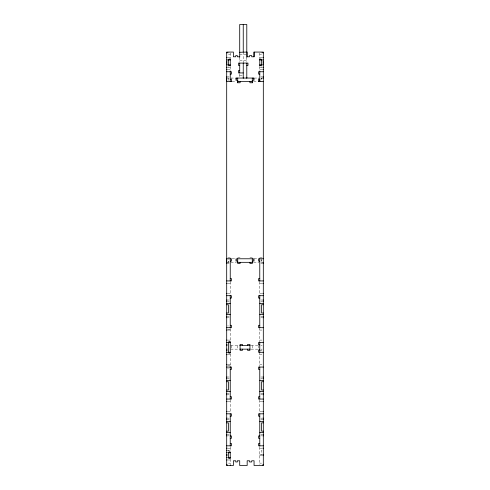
<?xml version="1.0" encoding="UTF-8"?>
<svg xmlns="http://www.w3.org/2000/svg" width="490" height="490" viewBox="0 0 490 490"><rect width="100%" height="100%" fill="white"/><g stroke="black" fill="none" stroke-linecap="round" stroke-linejoin="round"><path stroke-width="0.37" stroke-dasharray="2.45 1.84" d="M228.469 261.146L228.469 262.328L228.469 258.781M261.544 261.146L261.544 259.963M261.531 79.233L261.544 78.051L261.544 81.591M261.985 450.341L261.544 450.353L261.544 454.475M227.801 52.853L229.13 52.853M260.876 52.853L262.205 52.853M228.469 54.427L230.239 54.427M239.708 54.427L246.795 54.427M259.767 54.427L261.544 54.427M227.801 57.575L230.239 57.575M259.767 57.575L262.205 57.575M239.708 60.723L246.795 60.723M227.801 67.222L230.239 67.222M259.767 67.222L262.205 67.222M227.801 69.39L230.239 69.39M259.767 69.39L262.205 69.39M239.708 75.295L243.248 75.295M227.801 76.869L229.13 76.869M260.876 76.869L262.205 76.869M227.783 78.051L229.13 78.051M230.87 78.051L235.794 78.051M254.2 78.051L259.124 78.051M260.87 78.051L263.314 78.051M232.15 81.591L236.382 81.591M253.612 81.591L257.844 81.591M227.875 257.599L230.239 257.599M237.717 257.599L240.082 257.599M249.925 257.599L252.289 257.599M259.767 257.599L262.132 257.599M232.156 258.781L235.8 258.781M254.206 258.781L257.85 258.781M226.692 262.328L229.13 262.328M230.876 262.328L236.388 262.328M253.618 262.328L259.13 262.328M260.876 262.328L263.314 262.328M227.801 263.504L229.13 263.504M260.876 263.504L262.205 263.504M227.801 283.293L230.239 283.293M259.767 283.293L262.205 283.293M227.801 293.332L230.239 293.332M259.767 293.332L262.205 293.332M227.801 300.015L229.13 300.015M260.876 300.015L262.205 300.015M227.801 301.197L229.13 301.197M260.876 301.197L262.205 301.197M227.801 316.552L229.13 316.552M260.876 316.552L262.205 316.552M227.801 317.734L229.13 317.734M260.876 317.734L262.205 317.734M227.581 325.917L228.469 325.917M227.581 329.458L230.239 329.458M227.801 330.052L230.239 330.052M259.767 330.052L261.899 330.052M227.801 340.091L230.239 340.091M259.767 340.091L261.899 340.091M230.704 345.603L238.9 345.603M251.107 345.603L259.302 345.603M260.95 345.603L262.132 345.603M230.704 349.149L238.9 349.149M251.107 349.149L257.899 349.149M260.95 349.149L262.132 349.149M259.767 350.326L261.899 350.326M227.801 354.662L230.239 354.662M259.767 354.662L261.899 354.662M227.801 364.701L230.239 364.701M259.767 364.701L261.899 364.701M227.581 365.289L230.239 365.289M227.581 368.835L228.469 368.835M227.801 377.012L229.13 377.012M260.876 377.012L262.205 377.012M227.801 378.194L229.13 378.194M260.876 378.194L262.205 378.194M227.801 393.55L229.13 393.55M260.876 393.55L262.205 393.55M227.801 394.732L229.13 394.732M260.876 394.732L262.205 394.732M227.801 401.414L230.239 401.414M259.767 401.414L262.205 401.414M227.801 411.459L230.239 411.459M259.767 411.459L262.205 411.459M227.801 418.142L229.13 418.142M260.876 418.142L262.205 418.142M227.801 419.324L229.13 419.324M260.876 419.324L262.205 419.324M227.801 434.679L229.13 434.679M260.876 434.679L262.205 434.679M227.801 435.861L229.13 435.861M260.876 435.861L262.205 435.861M227.801 448.172L230.239 448.172M259.767 448.172L262.205 448.172M227.801 450.341L230.239 450.341M259.767 454.475L262.205 454.475M259.767 455.657L262.205 455.657M227.801 459.988L230.239 459.988M228.469 463.136L230.239 463.136M259.767 463.136L261.544 463.136M228.022 450.341L228.469 450.353L228.469 450.8M261.544 66.763L261.544 67.222M261.544 258.781L261.55 262.328M259.767 52.994L259.767 58.341M259.786 66.401L259.767 70.419M259.767 281.817L259.767 294.661M259.767 327.688L259.767 342.455M259.767 352.298L259.767 366.471M259.767 399.938L259.767 412.788M259.767 447.143L259.767 464.569M258.579 78.051L258.579 78.492M258.591 345.603L258.591 349.149M254.641 78.051L254.641 81.591M254.653 258.781L254.653 262.328M252.289 345.603L252.289 349.149M246.795 57.226L246.795 61.905M243.248 52.063L243.248 63.088M239.708 57.226L239.708 61.905M239.708 74.113L239.708 77.359M237.717 345.603L237.717 349.149M235.347 78.051L235.347 81.591M235.359 258.781L235.359 262.328M231.409 78.051L231.409 78.492M231.421 345.603L231.421 349.149M230.239 52.994L230.239 58.341M230.257 66.401L230.239 70.419M230.239 281.817L230.239 294.661M230.239 328.87L230.239 340.532M230.239 354.068L230.239 365.736M230.239 399.938L230.239 412.788M230.239 447.143L230.239 450.782M230.239 459.222L230.239 464.569M228.469 66.763L228.469 67.222M228.469 78.051L228.469 81.591"/><path stroke-width="0.73" d="M240.094 81.591L240.094 82.773L237.73 82.773L237.73 80.415L236.548 80.415L236.548 78.051M243.248 77.732L243.248 78.051L243.248 63.088M246.795 77.261L246.795 78.051L246.795 63.088M249.937 81.591L249.937 82.773L252.295 82.773L252.295 80.415L253.477 80.415L253.477 78.051M239.708 52.283L247.168 52.063L247.168 56.785L249.532 56.785L249.532 55.609L251.701 55.609L251.701 56.785L254.059 56.785L254.041 52.063L263.314 52.063L263.314 465.5L254.059 465.5L254.059 460.778L251.701 460.778L251.701 461.954L249.532 461.954L249.532 460.778L247.168 460.778L247.168 465.5L239.708 465.5L239.708 460.778L237.344 460.778L237.344 461.954L235.751 461.954L235.751 460.778L233.387 460.778L233.387 465.5L226.692 465.5L226.692 52.063L233.387 52.063L233.369 56.785L235.751 56.785L235.751 55.609L237.344 55.609L237.325 56.785L239.708 56.785M226.692 52.399L227.139 52.399M262.873 52.399L263.314 52.399M226.692 52.853L227.139 52.853M262.873 52.853L263.314 52.853M226.692 57.575L227.139 57.575M262.873 57.575L263.314 57.575M226.692 59.939L230.239 59.939M259.767 59.939L263.314 59.939M226.692 61.905L227.139 61.905M262.873 61.905L263.314 61.905M226.692 63.088L227.139 63.088M262.873 63.088L263.314 63.088M226.692 64.858L230.239 64.858A0.888 0.888 0 0 1 229.351 65.746A0.888 0.888 0 0 1 228.469 64.858L228.469 59.792A0.674 0.674 0 0 1 228.671 59.315L228.799 59.21A1.035 1.035 0 0 1 229.828 59.174L230.037 59.315A0.674 0.674 0 0 1 230.239 59.792M263.314 64.858L259.767 64.858A0.888 0.888 0 0 0 260.656 65.746A0.888 0.888 0 0 0 261.544 64.858L261.544 59.792A0.674 0.674 0 0 0 261.335 59.315L261.139 59.168A1.035 1.035 0 0 0 260.104 59.21L259.976 59.315A0.674 0.674 0 0 0 259.767 59.792M239.708 65.452L238.507 65.452L238.526 63.088L247.977 63.088L247.958 65.452L246.776 65.452M226.692 67.222L227.139 67.222M262.873 67.222L263.314 67.222M226.692 69.39L227.139 69.39M262.873 69.39L263.314 69.39M239.708 70.566L238.507 70.566L238.526 72.93L243.248 72.93M226.692 71.748L231.421 71.748L231.421 74.113L230.239 74.113M263.314 71.748L258.591 71.748L258.591 74.113L259.767 74.113M226.692 76.869L227.139 76.869M262.873 76.869L263.314 76.869M227.139 78.051L226.68 78.051L226.68 81.591L231.513 81.591M236.382 78.051L253.612 78.051M262.861 78.051L263.314 78.051M230.239 79.233L231.439 79.233L231.439 81.591M259.786 79.233L258.591 79.233L258.604 81.591M237.417 81.591L252.577 81.591M258.481 81.591L263.314 81.591M263.32 258.781L258.591 258.781L258.591 261.146L259.767 261.146M230.239 261.146L231.421 261.146L231.421 258.781L226.686 258.781L226.686 262.328L227.139 262.328M237.73 261.146L236.548 261.146L236.548 258.781L253.477 258.781L253.477 261.146L252.295 261.146M237.423 262.328L252.583 262.328M262.873 262.328L263.32 262.328M226.692 263.504L227.139 263.504M262.873 263.504L263.314 263.504M230.239 278.565L231.421 278.565L231.421 280.929L226.692 280.929M259.767 278.565L258.591 278.565L258.591 280.929L263.314 280.929M226.692 283.293L227.139 283.293M262.873 283.293L263.314 283.293M226.692 293.332L227.139 293.332M262.873 293.332L263.314 293.332M226.692 295.697L231.421 295.697L231.421 298.055L230.239 298.055M263.314 295.697L258.591 295.697L258.591 298.055L259.767 298.055M226.692 300.015L227.139 300.015M262.873 300.015L263.314 300.015M226.692 301.197L227.139 301.197M262.873 301.197L263.314 301.197M226.692 303.347L230.239 303.396M259.767 303.396L263.314 303.347M226.692 304.743L228.469 304.743L228.469 313.012L226.692 313.012M263.314 304.743L261.544 304.743L261.544 313.012L263.314 313.012M226.692 314.409L230.239 314.36M259.767 314.409L263.314 314.36M226.692 316.552L227.139 316.552M262.873 316.552L263.314 316.552M226.692 317.734L227.139 317.734M262.873 317.734L263.314 317.734M230.239 325.323L231.421 325.323L231.421 327.688L226.692 327.688M259.767 325.323L258.591 325.323L258.591 327.688L263.314 327.688M226.692 330.052L227.139 330.052M226.692 340.091L227.139 340.091M226.692 342.455L230.239 342.455A0.888 0.888 0 0 0 229.351 341.567A0.888 0.888 0 0 0 228.469 342.455L228.469 352.298A0.888 0.888 0 0 0 229.351 353.18A0.888 0.888 0 0 0 230.239 352.298L226.692 352.298M263.314 342.455L258.591 342.455L258.591 344.813L259.767 344.813M226.692 344.421L227.139 344.421M226.692 345.603L227.139 345.603M239.788 345.603L250.072 345.603M226.692 349.149L227.139 349.149M239.788 349.149L250.072 349.149M259.767 349.934L258.591 349.934L258.591 352.298L263.314 352.298M226.692 350.326L227.139 350.326M226.692 354.662L227.139 354.662M226.692 364.701L227.139 364.701M226.692 367.065L231.421 367.065L231.421 369.423L230.239 369.423M263.314 367.065L258.591 367.065L258.591 369.423L259.767 369.423M226.692 377.012L227.139 377.012M262.873 377.012L263.314 377.012M226.692 378.194L227.139 378.194M262.873 378.194L263.314 378.194M226.692 380.393L230.239 380.338M259.767 380.338L263.314 380.393M226.692 381.741L228.469 381.741L228.469 390.009L226.692 390.009M263.314 381.741L261.544 381.741L261.544 390.009L263.314 390.009M226.692 391.406L230.239 391.406M259.767 391.406L263.314 391.406M226.692 393.55L227.139 393.55M262.873 393.55L263.314 393.55M226.692 394.732L227.139 394.732M262.873 394.732L263.314 394.732M230.239 396.692L231.421 396.692L231.421 399.056L226.692 399.056M259.767 396.692L258.591 396.692L258.591 399.056L263.314 399.056M226.692 401.414L227.139 401.414M262.873 401.414L263.314 401.414M226.692 411.459L227.139 411.459M262.873 411.459L263.314 411.459M226.692 413.817L231.421 413.817L231.421 416.182L230.239 416.182M263.314 413.817L258.591 413.817L258.591 416.182L259.767 416.182M226.692 418.142L227.139 418.142M262.873 418.142L263.314 418.142M226.692 419.324L227.139 419.324M262.873 419.324L263.314 419.324M226.692 421.516L230.239 421.516M259.767 421.516L263.314 421.516M226.692 422.87L228.469 422.87L228.469 431.139L226.692 431.139M263.314 422.87L261.544 422.87L261.544 431.139L263.314 431.139M226.692 432.486L230.239 432.535M259.767 432.486L263.314 432.535M226.692 434.679L227.139 434.679M262.873 434.679L263.314 434.679M226.692 435.861L227.139 435.861M262.873 435.861L263.314 435.861M230.239 435.971L231.421 435.971L231.421 438.329L230.239 438.329M259.767 435.971L258.591 435.971L258.591 438.329L259.767 438.329M230.239 443.45L231.421 443.45L231.421 445.814L226.692 445.814M259.767 443.45L258.591 443.45L258.591 445.814L263.314 445.814M226.692 448.172L227.139 448.172M262.873 448.172L263.314 448.172M226.692 450.341L227.139 450.341M226.692 452.705L227.139 452.705M228.022 452.705L230.239 452.705A0.888 0.888 0 0 0 229.351 451.817A0.888 0.888 0 0 0 228.469 452.705L228.469 457.77A0.674 0.674 0 0 0 228.671 458.248L228.873 458.395A1.035 1.035 0 0 0 229.908 458.352L230.037 458.248A0.674 0.674 0 0 0 230.239 457.77M226.692 454.475L227.139 454.475M262.873 454.475L263.314 454.475M226.692 455.657L227.139 455.657M262.873 455.657L263.314 455.657M226.692 457.623L227.139 457.623M228.022 457.623L230.239 457.623M226.692 459.988L227.139 459.988M226.692 464.71L227.139 464.71M262.873 464.71L263.314 464.71M226.692 465.163L227.139 465.163M262.873 465.163L263.314 465.163M259.786 58.855L259.786 65.648M259.786 70.928L259.767 81.591L259.761 79.16M259.767 258.781L259.767 281.076M259.767 295.25L259.767 327.688M259.767 342.455L259.767 352.298M259.767 367.065L259.767 399.056M259.767 413.817L259.767 446.108M254.059 52.063L254.059 56.785M252.283 78.051L252.295 82.773M252.289 258.781L252.295 263.504L249.937 263.504L249.937 262.328M247.573 345.603L247.573 344.421L249.937 344.421L249.937 350.326L247.573 350.326L247.573 349.149M246.795 57.226L246.795 24.5L239.708 24.5L239.708 57.226M243.248 24.5L243.248 52.063M242.452 345.603L242.452 344.421L240.094 344.421L240.094 350.326L242.452 350.326L242.452 349.149M240.094 262.328L240.094 263.504L237.73 263.504L237.717 258.781M239.708 63.088L239.708 72.93M237.73 82.773L237.711 78.051M230.257 58.855L230.257 65.648M230.257 70.928L230.233 81.591M230.239 258.781L230.239 281.076M230.239 295.25L230.239 328.012M230.239 341.714L230.239 353.033M230.239 366.74L230.239 399.056M230.239 413.817L230.239 446.108M230.239 451.964L230.239 458.364M230.239 465.157L230.239 465.5"/></g></svg>
